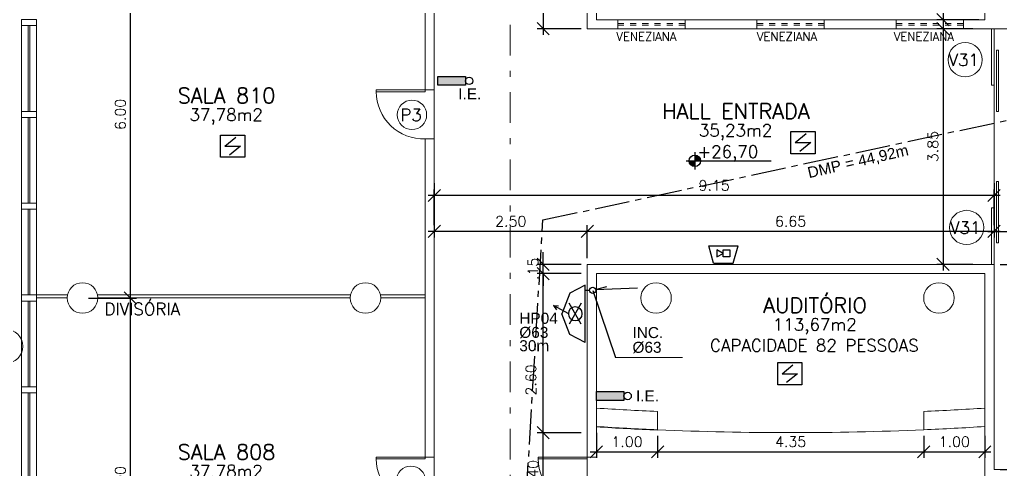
# Model space of a CAD drawing. Header units: millimetres. Extents: x 521 to 1055, y 261 to 520.
# Drawn here: x 666.22 to 682.26, y 396.45 to 403.8 of the extents above; entities that cross this region are included whole.
import ezdxf
from ezdxf.enums import TextEntityAlignment as Align

# ---------------------------------------------------------------- set-up
doc = ezdxf.new("R2010")
doc.units = ezdxf.units.MM
for name, pattern in [('CENTER2', [28.575, 19.05, -3.175, 3.175, -3.175]), ('CONTINU', [0]), ('DASHDOT', [1, 0.5, -0.25, 0, -0.25]), ('DASHDOTX2', [2, 1, -0.5, 0, -0.5]), ('DIVIDE2', [15.875, 6.35, -3.175, 0, -3.175, 0, -3.175])]:
    doc.linetypes.add(name, pattern=pattern)
doc.layers.add('0.1', color=8, linetype='Continuous', lineweight=13)
doc.layers.add('ppci', color=8, linetype='Continuous')
doc.styles.add('ROMANS', font='romans')
doc.styles.get("Standard").update_dxf_attribs({"font": 'romans.shx'})
doc.styles.add('STYLE1', font='sanss___.ttf')
doc.dimstyles.new('Fares Eng - 50', dxfattribs={"dimscale": 2, "dimtxt": 0.085, "dimasz": 0.1, "dimexe": 0.05, "dimexo": 0.05, "dimgap": 0.04, "dimtad": 1, "dimzin": 4, "dimdsep": 46, "dimtxsty": 'ROMANS', "dimblk1": 'OBLIQUE', "dimblk2": 'OBLIQUE', "dimsah": 1, "dimcen": 0.05, "dimdle": 0.05, "dimclrd": 8, "dimclre": 8, "dimclrt": 8, "dimaunit": 1, "dimadec": 0, "dimazin": 0, "dimtfac": 1, "dimtix": 1, "dimtmove": 2, "dimatfit": 0, "dimldrblk": 'OPEN90', "dimfxl": 1, "dimtolj": 1, "dimtzin": 0, "dimarcsym": 0})

# ---------------------------------------------------------------- blocks, each defined once
blk = doc.blocks.new('P80')
for points in [[(0, 0.86), (0, 0.83), (0.15, 0.83), (0.15, 0.86)], [(0, 0), (0, 0.03), (0.15, 0.03), (0.15, 0)]]:
    blk.add_lwpolyline(points)
blk.add_lwpolyline([(-0.8, 0.06), (0, 0.06), (0, 0.03), (-0.8, 0.03)], close=True)
at = {"color": 8}
blk.add_arc((-0.025, 0.056), 0.775, 88.1408, 179.6698, dxfattribs=at)
blk = doc.blocks.new('_OBLIQUE')
at = {"color": 0, "linetype": 'ByBlock'}
blk.add_line((-0.5, -0.5), (0.5, 0.5), dxfattribs=at)
blk = doc.blocks.new('*D360')
at = {"layer": '0.1', "color": 8, "linetype": 'CONTINU', "lineweight": -2, "transparency": 16777216}
for p, q in [((682.153, 401.122), (682.153, 400.234)), ((682.253, 400.334), (675.403, 400.334)), ((675.503, 399.896), (675.503, 400.434))]:
    blk.add_line(p, q, dxfattribs=at)
at = {"layer": 'DEFPOINTS', "color": 0, "linetype": 'CONTINU', "lineweight": -2, "transparency": 16777216}
for p in [(682.153, 401.222), (675.503, 400.334), (675.503, 399.796)]:
    blk.add_point(p, dxfattribs=at)
at = {"layer": '0.1', "color": 8, "linetype": 'CONTINU', "lineweight": -2, "transparency": 16777216, "xscale": 0.2, "yscale": 0.2, "zscale": 0.2, "rotation": 180}
blk.add_blockref('_OBLIQUE', (675.503, 400.334), dxfattribs=at)
at = {"layer": '0.1', "color": 8, "linetype": 'CONTINU', "lineweight": -2, "transparency": 16777216, "xscale": 0.2, "yscale": 0.2, "zscale": 0.2}
blk.add_blockref('_OBLIQUE', (682.153, 400.334), dxfattribs=at)
at = {"layer": '0.1', "color": 8, "linetype": 'CONTINU', "transparency": 16777216, "insert": (678.828, 400.499), "char_height": 0.17, "attachment_point": 5, "style": 'ROMANS'}
blk.add_mtext('\\A1;6.65', dxfattribs=at)
blk = doc.blocks.new('_Open90')
at = {"color": 0, "linetype": 'ByBlock', "lineweight": -2}
for p, q in [((0, 0), (-1, 0)), ((-0.5, 0.5), (0, 0)), ((0, 0), (-0.5, -0.5))]:
    blk.add_line(p, q, dxfattribs=at)
blk = doc.blocks.new('*D361')
at = {"layer": '0.1', "color": 8, "linetype": 'CONTINU', "lineweight": -2, "transparency": 16777216}
for p, q in [((673.003, 401.122), (673.003, 400.234)), ((675.603, 400.334), (672.903, 400.334)), ((675.503, 400.035), (675.503, 400.434))]:
    blk.add_line(p, q, dxfattribs=at)
at = {"layer": 'DEFPOINTS', "color": 0, "linetype": 'CONTINU', "lineweight": -2, "transparency": 16777216}
for p in [(673.003, 401.222), (673.003, 400.334), (675.503, 399.935)]:
    blk.add_point(p, dxfattribs=at)
at = {"layer": '0.1', "color": 8, "linetype": 'CONTINU', "lineweight": -2, "transparency": 16777216, "xscale": 0.2, "yscale": 0.2, "zscale": 0.2, "rotation": 180}
blk.add_blockref('_OBLIQUE', (673.003, 400.334), dxfattribs=at)
at = {"layer": '0.1', "color": 8, "linetype": 'CONTINU', "lineweight": -2, "transparency": 16777216, "xscale": 0.2, "yscale": 0.2, "zscale": 0.2}
blk.add_blockref('_OBLIQUE', (675.503, 400.334), dxfattribs=at)
at = {"layer": '0.1', "color": 8, "linetype": 'CONTINU', "transparency": 16777216, "insert": (674.253, 400.499), "char_height": 0.17, "attachment_point": 5, "style": 'ROMANS'}
blk.add_mtext('\\A1;2.50', dxfattribs=at)
blk = doc.blocks.new('*D362')
at = {"layer": '0.1', "color": 8, "linetype": 'CONTINU', "lineweight": -2, "transparency": 16777216}
for p, q in [((682.153, 401.122), (682.153, 400.234)), ((686.103, 401.122), (686.103, 400.234)), ((682.053, 400.334), (686.203, 400.334))]:
    blk.add_line(p, q, dxfattribs=at)
at = {"layer": 'DEFPOINTS', "color": 0, "linetype": 'CONTINU', "lineweight": -2, "transparency": 16777216}
for p in [(682.153, 401.222), (686.103, 401.222), (686.103, 400.334)]:
    blk.add_point(p, dxfattribs=at)
at = {"layer": '0.1', "color": 8, "linetype": 'CONTINU', "lineweight": -2, "transparency": 16777216, "xscale": 0.2, "yscale": 0.2, "zscale": 0.2, "rotation": 180}
blk.add_blockref('_OBLIQUE', (682.153, 400.334), dxfattribs=at)
at = {"layer": '0.1', "color": 8, "linetype": 'CONTINU', "lineweight": -2, "transparency": 16777216, "xscale": 0.2, "yscale": 0.2, "zscale": 0.2}
blk.add_blockref('_OBLIQUE', (686.103, 400.334), dxfattribs=at)
at = {"layer": '0.1', "color": 8, "linetype": 'CONTINU', "transparency": 16777216, "insert": (684.128, 400.499), "char_height": 0.17, "attachment_point": 5, "style": 'ROMANS'}
blk.add_mtext('\\A1;3.95', dxfattribs=at)
blk = doc.blocks.new('*D437')
at = {"layer": '0.1', "color": 8, "linetype": 'CONTINU', "lineweight": -2, "transparency": 16777216}
for p, q in [((681.319, 407.444), (681.319, 403.694)), ((681.903, 407.344), (681.219, 407.344)), ((681.903, 403.794), (681.219, 403.794))]:
    blk.add_line(p, q, dxfattribs=at)
at = {"layer": 'DEFPOINTS', "color": 0, "linetype": 'CONTINU', "lineweight": -2, "transparency": 16777216}
for p in [(682.003, 407.344), (681.319, 403.794), (682.003, 403.794)]:
    blk.add_point(p, dxfattribs=at)
at = {"layer": '0.1', "color": 8, "linetype": 'CONTINU', "lineweight": -2, "transparency": 16777216, "xscale": 0.2, "yscale": 0.2, "zscale": 0.2}
for p, rotation in [((681.319, 407.344), 90), ((681.319, 403.794), 270)]:
    blk.add_blockref('_OBLIQUE', p, dxfattribs=dict(at, rotation=rotation))
at = {"layer": '0.1', "color": 8, "linetype": 'CONTINU', "transparency": 16777216, "insert": (681.119, 406.022), "char_height": 0.17, "attachment_point": 5, "rotation": 90, "style": 'ROMANS'}
blk.add_mtext('\\A1;3.55', dxfattribs=at)
blk = doc.blocks.new('*D438')
at = {"layer": '0.1', "color": 8, "linetype": 'CONTINU', "lineweight": -2, "transparency": 16777216}
for p, q in [((681.319, 403.746), (681.319, 399.696)), ((681.806, 403.646), (681.219, 403.646)), ((681.806, 399.796), (681.219, 399.796))]:
    blk.add_line(p, q, dxfattribs=at)
at = {"layer": 'DEFPOINTS', "color": 0, "linetype": 'CONTINU', "lineweight": -2, "transparency": 16777216}
for p in [(681.906, 403.646), (681.319, 399.796), (681.906, 399.796)]:
    blk.add_point(p, dxfattribs=at)
at = {"layer": '0.1', "color": 8, "linetype": 'CONTINU', "lineweight": -2, "transparency": 16777216, "xscale": 0.2, "yscale": 0.2, "zscale": 0.2}
for p, rotation in [((681.319, 403.646), 90), ((681.319, 399.796), 270)]:
    blk.add_blockref('_OBLIQUE', p, dxfattribs=dict(at, rotation=rotation))
at = {"layer": '0.1', "color": 8, "linetype": 'CONTINU', "transparency": 16777216, "insert": (681.154, 401.721), "char_height": 0.17, "attachment_point": 5, "rotation": 90, "style": 'ROMANS'}
blk.add_mtext('\\A1;3.85', dxfattribs=at)
blk = doc.blocks.new('*D440')
at = {"layer": '0.1', "color": 8, "linetype": 'CONTINU', "lineweight": -2, "transparency": 16777216}
for p, q in [((673.003, 400.434), (673.003, 401.021)), ((682.153, 400.434), (682.153, 401.021)), ((682.253, 400.921), (672.903, 400.921))]:
    blk.add_line(p, q, dxfattribs=at)
at = {"layer": 'DEFPOINTS', "color": 0, "linetype": 'CONTINU', "lineweight": -2, "transparency": 16777216}
for p in [(673.003, 400.921), (673.003, 400.334), (682.153, 400.334)]:
    blk.add_point(p, dxfattribs=at)
at = {"layer": '0.1', "color": 8, "linetype": 'CONTINU', "lineweight": -2, "transparency": 16777216, "xscale": 0.2, "yscale": 0.2, "zscale": 0.2, "rotation": 180}
blk.add_blockref('_OBLIQUE', (673.003, 400.921), dxfattribs=at)
at = {"layer": '0.1', "color": 8, "linetype": 'CONTINU', "lineweight": -2, "transparency": 16777216, "xscale": 0.2, "yscale": 0.2, "zscale": 0.2}
blk.add_blockref('_OBLIQUE', (682.153, 400.921), dxfattribs=at)
at = {"layer": '0.1', "color": 8, "linetype": 'CONTINU', "transparency": 16777216, "insert": (677.578, 401.086), "char_height": 0.17, "attachment_point": 5, "style": 'ROMANS'}
blk.add_mtext('\\A1;9.15', dxfattribs=at)
blk = doc.blocks.new('ÁREA')
for p in [(0.00005, 0.00376), (0, 0)]:
    blk.add_attdef('COMPARTIMENTO', text='', height=0.0025).set_placement(p, align=Align.CENTER)
at = {"color": 1}
for p in [(-0.00005, -0.00376), (-0.0001, -0.00752)]:
    blk.add_attdef('ÁREA', text='', height=0.002, dxfattribs=at).set_placement(p, align=Align.CENTER)
blk = doc.blocks.new('*D444')
at = {"layer": '0.1', "color": 8, "linetype": 'CONTINU', "lineweight": -2, "transparency": 16777216}
for p, q in [((682.839, 399.896), (682.839, 396.346)), ((682.253, 399.796), (682.939, 399.796)), ((682.253, 396.446), (682.939, 396.446))]:
    blk.add_line(p, q, dxfattribs=at)
at = {"layer": 'DEFPOINTS', "color": 0, "linetype": 'CONTINU', "lineweight": -2, "transparency": 16777216}
for p in [(682.153, 399.796), (682.153, 396.446), (682.839, 396.446)]:
    blk.add_point(p, dxfattribs=at)
at = {"layer": '0.1', "color": 8, "linetype": 'CONTINU', "lineweight": -2, "transparency": 16777216, "xscale": 0.2, "yscale": 0.2, "zscale": 0.2}
for p, rotation in [((682.839, 399.796), 90), ((682.839, 396.446), 270)]:
    blk.add_blockref('_OBLIQUE', p, dxfattribs=dict(at, rotation=rotation))
at = {"layer": '0.1', "color": 8, "linetype": 'CONTINU', "transparency": 16777216, "insert": (682.674, 398.121), "char_height": 0.17, "attachment_point": 5, "rotation": 90, "style": 'ROMANS'}
blk.add_mtext('\\A1;3.35', dxfattribs=at)
blk = doc.blocks.new('*D446')
at = {"layer": '0.1', "color": 8, "linetype": 'CONTINU', "lineweight": -2, "transparency": 16777216}
for p, q in [((674.783, 421.846), (674.783, 403.546)), ((675.403, 421.746), (674.683, 421.746)), ((675.403, 403.646), (674.683, 403.646))]:
    blk.add_line(p, q, dxfattribs=at)
at = {"layer": 'DEFPOINTS', "color": 0, "linetype": 'CONTINU', "lineweight": -2, "transparency": 16777216}
for p in [(675.503, 421.746), (674.783, 403.646), (675.503, 403.646)]:
    blk.add_point(p, dxfattribs=at)
at = {"layer": '0.1', "color": 8, "linetype": 'CONTINU', "lineweight": -2, "transparency": 16777216, "xscale": 0.2, "yscale": 0.2, "zscale": 0.2}
for p, rotation in [((674.783, 421.746), 90), ((674.783, 403.646), 270)]:
    blk.add_blockref('_OBLIQUE', p, dxfattribs=dict(at, rotation=rotation))
at = {"layer": '0.1', "color": 8, "linetype": 'CONTINU', "transparency": 16777216, "insert": (674.618, 412.696), "char_height": 0.17, "attachment_point": 5, "rotation": 90, "style": 'ROMANS'}
blk.add_mtext('\\A1;18.10', dxfattribs=at)
blk = doc.blocks.new('*D653')
at = {"layer": '0.1', "color": 8, "linetype": 'CONTINU', "lineweight": -2, "transparency": 16777216}
for p, q in [((667.353, 399.246), (668.136, 399.246)), ((668.036, 393.146), (668.036, 399.346)), ((667.353, 393.246), (668.136, 393.246))]:
    blk.add_line(p, q, dxfattribs=at)
at = {"layer": 'DEFPOINTS', "color": 0, "linetype": 'CONTINU', "lineweight": -2, "transparency": 16777216}
for p in [(667.253, 399.246), (668.036, 399.246), (667.253, 393.246)]:
    blk.add_point(p, dxfattribs=at)
at = {"layer": '0.1', "color": 8, "linetype": 'CONTINU', "lineweight": -2, "transparency": 16777216, "xscale": 0.2, "yscale": 0.2, "zscale": 0.2}
for p, rotation in [((668.036, 399.246), 90), ((668.036, 393.246), 270)]:
    blk.add_blockref('_OBLIQUE', p, dxfattribs=dict(at, rotation=rotation))
at = {"layer": '0.1', "color": 8, "linetype": 'CONTINU', "transparency": 16777216, "insert": (667.871, 396.246), "char_height": 0.17, "attachment_point": 5, "rotation": 90, "style": 'ROMANS'}
blk.add_mtext('\\A1;6.00', dxfattribs=at)
blk = doc.blocks.new('*D654')
at = {"layer": '0.1', "color": 8, "linetype": 'CONTINU', "lineweight": -2, "transparency": 16777216}
for p, q in [((668.036, 399.146), (668.036, 405.346)), ((667.353, 405.246), (668.136, 405.246)), ((667.353, 399.246), (668.136, 399.246))]:
    blk.add_line(p, q, dxfattribs=at)
at = {"layer": 'DEFPOINTS', "color": 0, "linetype": 'CONTINU', "lineweight": -2, "transparency": 16777216}
for p in [(667.253, 405.246), (668.036, 405.246), (667.253, 399.246)]:
    blk.add_point(p, dxfattribs=at)
at = {"layer": '0.1', "color": 8, "linetype": 'CONTINU', "lineweight": -2, "transparency": 16777216, "xscale": 0.2, "yscale": 0.2, "zscale": 0.2}
for p, rotation in [((668.036, 405.246), 90), ((668.036, 399.246), 270)]:
    blk.add_blockref('_OBLIQUE', p, dxfattribs=dict(at, rotation=rotation))
at = {"layer": '0.1', "color": 8, "linetype": 'CONTINU', "transparency": 16777216, "insert": (667.871, 402.246), "char_height": 0.17, "attachment_point": 5, "rotation": 90, "style": 'ROMANS'}
blk.add_mtext('\\A1;6.00', dxfattribs=at)
blk = doc.blocks.new('*D679')
at = {"layer": '0.1', "color": 8, "linetype": 'CONTINU', "lineweight": -2, "transparency": 16777216}
for p, q in [((674.783, 399.796), (674.783, 399.996)), ((675.403, 399.796), (674.683, 399.796)), ((674.783, 399.646), (674.783, 399.796)), ((675.403, 399.646), (674.683, 399.646)), ((674.783, 399.646), (674.783, 399.446))]:
    blk.add_line(p, q, dxfattribs=at)
at = {"layer": 'DEFPOINTS', "color": 0, "linetype": 'CONTINU', "lineweight": -2, "transparency": 16777216}
for p in [(674.783, 399.796), (675.503, 399.796), (675.503, 399.646)]:
    blk.add_point(p, dxfattribs=at)
at = {"layer": '0.1', "color": 8, "linetype": 'CONTINU', "lineweight": -2, "transparency": 16777216, "xscale": 0.2, "yscale": 0.2, "zscale": 0.2}
for p, rotation in [((674.783, 399.796), 270), ((674.783, 399.646), 90)]:
    blk.add_blockref('_OBLIQUE', p, dxfattribs=dict(at, rotation=rotation))
at = {"layer": '0.1', "color": 8, "linetype": 'CONTINU', "transparency": 16777216, "insert": (674.618, 399.721), "char_height": 0.17, "attachment_point": 5, "rotation": 90, "style": 'ROMANS'}
blk.add_mtext('\\A1;.15', dxfattribs=at)
blk = doc.blocks.new('*D684')
at = {"layer": '0.1', "color": 8, "linetype": 'CONTINU', "lineweight": -2, "transparency": 16777216}
for p, q in [((674.783, 395.546), (674.783, 397.146)), ((675.403, 397.046), (674.683, 397.046)), ((675.403, 395.646), (674.683, 395.646))]:
    blk.add_line(p, q, dxfattribs=at)
at = {"layer": 'DEFPOINTS', "color": 0, "linetype": 'CONTINU', "lineweight": -2, "transparency": 16777216}
for p in [(674.783, 397.046), (675.503, 397.046), (675.503, 395.646)]:
    blk.add_point(p, dxfattribs=at)
at = {"layer": '0.1', "color": 8, "linetype": 'CONTINU', "lineweight": -2, "transparency": 16777216, "xscale": 0.2, "yscale": 0.2, "zscale": 0.2}
for p, rotation in [((674.783, 397.046), 90), ((674.783, 395.646), 270)]:
    blk.add_blockref('_OBLIQUE', p, dxfattribs=dict(at, rotation=rotation))
at = {"layer": '0.1', "color": 8, "linetype": 'CONTINU', "transparency": 16777216, "insert": (674.618, 396.346), "char_height": 0.17, "attachment_point": 5, "rotation": 90, "style": 'ROMANS'}
blk.add_mtext('\\A1;1.40', dxfattribs=at)
blk = doc.blocks.new('*D685')
at = {"layer": '0.1', "color": 8, "linetype": 'CONTINU', "lineweight": -2, "transparency": 16777216}
for p, q in [((674.783, 396.946), (674.783, 399.746)), ((675.403, 399.646), (674.683, 399.646)), ((675.403, 397.046), (674.683, 397.046))]:
    blk.add_line(p, q, dxfattribs=at)
at = {"layer": 'DEFPOINTS', "color": 0, "linetype": 'CONTINU', "lineweight": -2, "transparency": 16777216}
for p in [(674.783, 399.646), (675.503, 399.646), (675.503, 397.046)]:
    blk.add_point(p, dxfattribs=at)
at = {"layer": '0.1', "color": 8, "linetype": 'CONTINU', "lineweight": -2, "transparency": 16777216, "xscale": 0.2, "yscale": 0.2, "zscale": 0.2}
for p, rotation in [((674.783, 399.646), 90), ((674.783, 397.046), 270)]:
    blk.add_blockref('_OBLIQUE', p, dxfattribs=dict(at, rotation=rotation))
at = {"layer": '0.1', "color": 8, "linetype": 'CONTINU', "transparency": 16777216, "insert": (674.583, 397.907), "char_height": 0.17, "attachment_point": 5, "rotation": 90, "style": 'ROMANS'}
blk.add_mtext('\\A1;2.60', dxfattribs=at)
blk = doc.blocks.new('*D3204')
at = {"layer": '0.1', "color": 8, "linetype": 'CONTINU', "lineweight": -2, "transparency": 16777216}
for p, q in [((675.653, 397.046), (675.653, 396.633)), ((676.653, 396.993), (676.653, 396.633)), ((675.553, 396.733), (676.753, 396.733))]:
    blk.add_line(p, q, dxfattribs=at)
at = {"layer": 'DEFPOINTS', "color": 0, "linetype": 'CONTINU', "lineweight": -2, "transparency": 16777216}
for p in [(675.653, 397.146), (676.653, 397.093), (676.653, 396.733)]:
    blk.add_point(p, dxfattribs=at)
at = {"layer": '0.1', "color": 8, "linetype": 'CONTINU', "lineweight": -2, "transparency": 16777216, "xscale": 0.2, "yscale": 0.2, "zscale": 0.2, "rotation": 180}
blk.add_blockref('_OBLIQUE', (675.653, 396.733), dxfattribs=at)
at = {"layer": '0.1', "color": 8, "linetype": 'CONTINU', "lineweight": -2, "transparency": 16777216, "xscale": 0.2, "yscale": 0.2, "zscale": 0.2}
blk.add_blockref('_OBLIQUE', (676.653, 396.733), dxfattribs=at)
at = {"layer": '0.1', "color": 8, "linetype": 'CONTINU', "lineweight": -2, "transparency": 16777216, "insert": (676.153, 396.898), "char_height": 0.17, "attachment_point": 5, "style": 'ROMANS'}
blk.add_mtext('\\A1;1.00', dxfattribs=at)
blk = doc.blocks.new('*D3205')
at = {"layer": '0.1', "color": 8, "linetype": 'CONTINU', "lineweight": -2, "transparency": 16777216}
for p, q in [((676.653, 396.993), (676.653, 396.633)), ((681.003, 396.993), (681.003, 396.633)), ((676.553, 396.733), (681.103, 396.733))]:
    blk.add_line(p, q, dxfattribs=at)
at = {"layer": 'DEFPOINTS', "color": 0, "linetype": 'CONTINU', "lineweight": -2, "transparency": 16777216}
for p in [(676.653, 397.093), (681.003, 397.093), (681.003, 396.733)]:
    blk.add_point(p, dxfattribs=at)
at = {"layer": '0.1', "color": 8, "linetype": 'CONTINU', "lineweight": -2, "transparency": 16777216, "xscale": 0.2, "yscale": 0.2, "zscale": 0.2, "rotation": 180}
blk.add_blockref('_OBLIQUE', (676.653, 396.733), dxfattribs=at)
at = {"layer": '0.1', "color": 8, "linetype": 'CONTINU', "lineweight": -2, "transparency": 16777216, "xscale": 0.2, "yscale": 0.2, "zscale": 0.2}
blk.add_blockref('_OBLIQUE', (681.003, 396.733), dxfattribs=at)
at = {"layer": '0.1', "color": 8, "linetype": 'CONTINU', "lineweight": -2, "transparency": 16777216, "insert": (678.828, 396.898), "char_height": 0.17, "attachment_point": 5, "style": 'ROMANS'}
blk.add_mtext('\\A1;4.35', dxfattribs=at)
blk = doc.blocks.new('*D3206')
at = {"layer": '0.1', "color": 8, "linetype": 'CONTINU', "lineweight": -2, "transparency": 16777216}
for p, q in [((681.003, 396.993), (681.003, 396.633)), ((682.003, 396.993), (682.003, 396.633)), ((680.903, 396.733), (682.103, 396.733))]:
    blk.add_line(p, q, dxfattribs=at)
at = {"layer": 'DEFPOINTS', "color": 0, "linetype": 'CONTINU', "lineweight": -2, "transparency": 16777216}
for p in [(681.003, 397.093), (682.003, 397.093), (682.003, 396.733)]:
    blk.add_point(p, dxfattribs=at)
at = {"layer": '0.1', "color": 8, "linetype": 'CONTINU', "lineweight": -2, "transparency": 16777216, "xscale": 0.2, "yscale": 0.2, "zscale": 0.2, "rotation": 180}
blk.add_blockref('_OBLIQUE', (681.003, 396.733), dxfattribs=at)
at = {"layer": '0.1', "color": 8, "linetype": 'CONTINU', "lineweight": -2, "transparency": 16777216, "xscale": 0.2, "yscale": 0.2, "zscale": 0.2}
blk.add_blockref('_OBLIQUE', (682.003, 396.733), dxfattribs=at)
at = {"layer": '0.1', "color": 8, "linetype": 'CONTINU', "lineweight": -2, "transparency": 16777216, "insert": (681.503, 396.898), "char_height": 0.17, "attachment_point": 5, "style": 'ROMANS'}
blk.add_mtext('\\A1;1.00', dxfattribs=at)

msp = doc.modelspace()

# ---------------------------------------------------------------- hatches: boundary and pattern name
at = {"layer": '0.1', "linetype": 'CONTINU', "lineweight": -2}
h = msp.add_hatch(color=8, dxfattribs=at)
h.paths.add_polyline_path([(677.35564, 401.48853, 0.41421356), (677.26121, 401.58296), (677.26121, 401.48853)])
h.paths.add_polyline_path([(677.26121, 401.48853), (677.16677, 401.48853, 0.41421356), (677.26121, 401.39409)])
at = {"layer": 'ppci'}
for points in [[(673.51186, 402.72283), (673.51186, 402.86533), (673.06333, 402.86533), (673.06333, 402.72283)], [(676.1012, 397.57364), (676.1012, 397.71614), (675.65267, 397.71614), (675.65267, 397.57364)]]:
    msp.add_hatch(color=10, dxfattribs=at).paths.add_polyline_path(points)

# ---------------------------------------------------------------- linework, layer by layer
at = {"layer": '0.1', "color": 8, "linetype": 'DASHDOTX2', "ltscale": 0.5}
msp.add_line((674.24187, 424.60892), (674.24187, 371.68747), dxfattribs=at)
at = {"layer": '0.1', "color": 7}
for p, q in [((672.85267, 407.84649), (672.85267, 402.64649)), ((673.00267, 407.84649), (673.00267, 402.64649)), ((675.50267, 405.59357), (675.50267, 403.64649)), ((675.65267, 405.59357), (675.65267, 403.79357)), ((682.00267, 403.79357), (682.00267, 405.24649)), ((675.65267, 403.79357), (682.00267, 403.79357)), ((675.50267, 403.64649), (683.07267, 403.64649)), ((672.85267, 402.64649), (673.00267, 402.64649)), ((672.85267, 401.84649), (673.00267, 401.84649)), ((672.85267, 401.84649), (672.85267, 396.64649)), ((673.00267, 401.84649), (673.00267, 396.64649)), ((675.50267, 399.79649), (682.15267, 399.79649)), ((675.50267, 399.79649), (675.50267, 396.64649)), ((682.15267, 396.44649), (682.15267, 399.79649)), ((675.65267, 399.64649), (682.00267, 399.64649)), ((675.65267, 399.64649), (675.65267, 396.64649)), ((682.00267, 396.04649), (682.00267, 399.64649)), ((672.85267, 396.64649), (673.00267, 396.64649)), ((675.50267, 396.64649), (675.65267, 396.64649)), ((682.15267, 396.44649), (682.60267, 396.44649))]:
    msp.add_line(p, q, dxfattribs=at)
at = {"layer": '0.1', "color": 8, "linetype": 'DASHDOT', "ltscale": 0.4}
for p, q in [((676.00267, 403.64649), (676.00267, 403.79357)), ((677.10267, 403.64649), (677.10267, 403.79357)), ((678.27767, 403.64649), (678.27767, 403.79357)), ((679.37767, 403.79357), (679.37767, 403.64649)), ((680.55267, 403.79357), (680.55267, 403.64649)), ((681.65267, 403.64649), (681.65267, 403.79357))]:
    msp.add_line(p, q, dxfattribs=at)
at = {"layer": '0.1', "color": 8, "linetype": 'DASHDOT', "ltscale": 0.2}
for p, q in [((676.00267, 403.73357), (677.10267, 403.73357)), ((676.00267, 403.70649), (677.10267, 403.70649)), ((678.27767, 403.73357), (679.37767, 403.73357)), ((678.27767, 403.70649), (679.37767, 403.70649)), ((680.55267, 403.73357), (681.65267, 403.73357)), ((680.55267, 403.70649), (681.65267, 403.70649))]:
    msp.add_line(p, q, dxfattribs=at)
at = {"layer": '0.1', "color": 8, "linetype": 'CONTINU'}
for p, q in [((666.25267, 402.29649), (666.25267, 403.69649)), ((666.36267, 402.29649), (666.36267, 403.69649)), ((666.39267, 402.29649), (666.39267, 403.69649)), ((666.50267, 402.29649), (666.50267, 403.69649)), ((682.11267, 402.72149), (682.11267, 403.64649)), ((682.15267, 402.72149), (682.15267, 403.64649)), ((673.00267, 401.84649), (673.00267, 402.64649)), ((682.11267, 402.72149), (682.15267, 402.72149)), ((682.15267, 400.72149), (682.15267, 402.72149)), ((666.25267, 400.79649), (666.25267, 402.19649)), ((666.36267, 400.79649), (666.36267, 402.19649)), ((666.39267, 400.79649), (666.39267, 402.19649)), ((666.50267, 401.54649), (666.50267, 402.19649)), ((666.50267, 401.49649), (666.50267, 401.54649)), ((666.50267, 400.79649), (666.50267, 401.49649)), ((666.25267, 399.29649), (666.25267, 400.69649)), ((666.36267, 399.29649), (666.36267, 400.69649)), ((666.39267, 399.29649), (666.39267, 400.69649)), ((666.50267, 399.29649), (666.50267, 400.69649)), ((682.11267, 399.79649), (682.11267, 400.72149)), ((682.15267, 400.72149), (682.11267, 400.72149)), ((682.15267, 399.79649), (682.15267, 400.72149)), ((667.00772, 399.29649), (666.50267, 399.29649)), ((667.00267, 399.24649), (666.50267, 399.24649)), ((671.63272, 399.29649), (667.49762, 399.29649)), ((671.62767, 399.24649), (667.50267, 399.24649)), ((672.85267, 399.29649), (672.12262, 399.29649)), ((672.85267, 399.24649), (672.12767, 399.24649)), ((666.25267, 397.79649), (666.25267, 399.19649)), ((666.36267, 397.79649), (666.36267, 399.19649)), ((666.39267, 397.79649), (666.39267, 399.19649)), ((666.50267, 397.79649), (666.50267, 399.19649)), ((677.06303, 398.27697), (675.96267, 398.27697)), ((666.25267, 396.29649), (666.25267, 397.69649)), ((666.36267, 396.29649), (666.36267, 397.69649)), ((666.39267, 396.29649), (666.39267, 397.69649)), ((666.50267, 396.29649), (666.50267, 397.69649)), ((676.65267, 397.09339), (676.65267, 397.39339)), ((681.00267, 397.09339), (681.00267, 397.39339)), ((673.00267, 396.64649), (673.00267, 395.84649)), ((675.50267, 395.84649), (675.50267, 396.64649))]:
    msp.add_line(p, q, dxfattribs=at)
at = {"layer": '0.1', "color": 8, "linetype": 'CONTINU', "lineweight": -2}
for p, q in [((677.26121, 401.63017), (677.26121, 401.34688)), ((677.11956, 401.48853), (678.50816, 401.48853)), ((675.5924, 399.37123), (675.96267, 398.27697))]:
    msp.add_line(p, q, dxfattribs=at)
at = {"layer": '0.1', "color": 8, "linetype": 'CONTINU'}
for points in [[(666.25267, 403.79649), (666.50267, 403.79649), (666.50267, 403.69649), (666.25267, 403.69649)], [(682.22405, 403.29421), (682.22405, 402.29421), (682.19405, 402.29421), (682.19405, 403.29421)], [(666.25267, 402.29649), (666.50267, 402.29649), (666.50267, 402.19649), (666.25267, 402.19649)], [(682.22405, 400.14877), (682.22405, 401.14877), (682.19405, 401.14877), (682.19405, 400.14877)], [(666.25267, 400.79649), (666.50267, 400.79649), (666.50267, 400.69649), (666.25267, 400.69649)], [(666.25267, 399.29649), (666.50267, 399.29649), (666.50267, 399.19649), (666.25267, 399.19649)], [(666.25267, 397.79649), (666.50267, 397.79649), (666.50267, 397.69649), (666.25267, 397.69649)]]:
    msp.add_lwpolyline(points, close=True, dxfattribs=at)
at = {"layer": '0.1', "color": 8}
for centre, radius in [((681.6809, 403.13942), 0.28038), ((672.63807, 402.23913), 0.23964), ((681.70357, 400.39873), 0.28038), ((665.99522, 398.45681), 0.28038), ((672.62026, 396.2598), 0.23964)]:
    msp.add_circle(centre, radius, dxfattribs=at)
at = {"layer": '0.1', "color": 8, "linetype": 'CONTINU', "lineweight": -2}
msp.add_circle((677.26121, 401.48853), 0.09443, dxfattribs=at)
at = {"layer": '0.1', "color": 7}
for centre in [(667.25267, 399.24649), (671.87767, 399.24649), (676.62767, 399.24649), (681.25267, 399.24649)]:
    msp.add_circle(centre, 0.25, dxfattribs=at)
at = {"layer": '0.1', "color": 8, "linetype": 'CONTINU'}
for centre, start, end in [((678.82767, 447.79961), 266.39201, 267.529252), ((678.82767, 447.79961), 272.470748, 273.60799), ((678.82767, 447.49961), 272.470748, 273.60799), ((678.82767, 447.49961), 267.529252, 272.470748)]:
    msp.add_arc(centre, 50.45313, start, end, dxfattribs=at)
at = {"layer": '0.1', "color": 8, "linetype": 'CONTINU', "lineweight": -2}
msp.add_arc((678.82767, 447.49961), 50.45313, 266.39201, 267.529252, dxfattribs=at)
at = {"layer": 'ppci', "color": 10, "linetype": 'Continuous'}
for p, q in [((678.90462, 401.78702), (679.08325, 401.93333)), ((669.58115, 401.72748), (669.75978, 401.8738)), ((678.90462, 401.78702), (679.15793, 401.78702)), ((679.15793, 401.78702), (678.9793, 401.6407)), ((669.58115, 401.72748), (669.83446, 401.72748)), ((669.83446, 401.72748), (669.65583, 401.58117)), ((677.48873, 400.10068), (677.97041, 400.10068)), ((677.56901, 399.8168), (677.48873, 400.10068)), ((677.89013, 399.8168), (677.97041, 400.10068)), ((677.56901, 399.8168), (677.89013, 399.8168)), ((675.46885, 399.45814), (675.21789, 399.32744)), ((675.46885, 398.5216), (675.46885, 399.45814)), ((675.21789, 399.32744), (675.08653, 398.98987)), ((675.19967, 398.98987), (674.95002, 399.1228)), ((674.95002, 399.1228), (675.03538, 399.11982)), ((674.95002, 399.1228), (675.00015, 399.05364)), ((675.40594, 398.8194), (675.20904, 399.16045)), ((675.40573, 399.15996), (675.20916, 398.8195)), ((675.21789, 398.65229), (675.08653, 398.98987)), ((675.46885, 398.5216), (675.21789, 398.65229)), ((678.68791, 398.0095), (678.86654, 398.15581)), ((678.68791, 398.0095), (678.94122, 398.0095)), ((678.94122, 398.0095), (678.76259, 397.86318))]:
    msp.add_line(p, q, dxfattribs=at)
at = {"layer": 'ppci', "color": 10}
for p, q in [((677.72382, 399.97592), (677.62253, 400.03228)), ((677.62253, 400.03228), (677.62253, 399.91956)), ((677.62253, 399.91956), (677.72382, 399.97592)), ((675.6406, 399.38453), (675.8261, 399.43572)), ((675.6406, 399.38453), (676.32445, 399.415))]:
    msp.add_line(p, q, dxfattribs=at)
at = {"layer": 'ppci', "color": 12, "linetype": 'DIVIDE2', "ltscale": 0.03}
msp.add_line((675.5424, 399.37123), (675.46885, 399.37123), dxfattribs=at)
at = {"layer": 'ppci', "color": 10, "linetype": 'CENTER2', "lineweight": -2, "ltscale": 0.03}
msp.add_lwpolyline([(666.50267, 374.49649), (668.80058, 379.06479), (673.50987, 379.45558), (674.77861, 400.52147), (683.44369, 402.38245), (683.96106, 404.43977), (686.54336, 404.66988), (686.71384, 405.09649)], dxfattribs=at)
at = {"layer": 'ppci', "color": 10}
for points in [[(673.06333, 402.72283), (673.06333, 402.86533), (673.51186, 402.86533), (673.51186, 402.72283)], [(677.83661, 399.91956), (677.72382, 399.91956), (677.72382, 400.03228), (677.83661, 400.03228)], [(675.65267, 397.57364), (675.65267, 397.71614), (676.1012, 397.71614), (676.1012, 397.57364)]]:
    msp.add_lwpolyline(points, close=True, dxfattribs=at)
at = {"layer": 'ppci', "color": 10, "linetype": 'Continuous'}
for points in [[(678.83338, 401.96923), (679.22917, 401.96923), (679.22917, 401.60481), (678.83338, 401.60481)], [(669.50991, 401.90969), (669.9057, 401.90969), (669.9057, 401.54528), (669.50991, 401.54528)], [(678.61667, 398.19171), (679.01247, 398.19171), (679.01247, 397.82729), (678.61667, 397.82729)]]:
    msp.add_lwpolyline(points, close=True, dxfattribs=at)
at = {"layer": 'ppci', "color": 10}
for centre, radius in [((673.57303, 402.79408), 0.06117), ((675.5924, 399.37123), 0.05), ((676.16238, 397.64489), 0.06117)]:
    msp.add_circle(centre, radius, dxfattribs=at)
at = {"layer": 'ppci', "color": 10, "linetype": 'Continuous'}
msp.add_ellipse((675.30752, 398.98987), major_axis=(0, -0.1189), ratio=0.90709532, dxfattribs=at)

# ---------------------------------------------------------------- block references
at = {"layer": '0.1', "color": 8}
ref = msp.add_blockref('ÁREA', (669.60691, 402.42894), dxfattribs=dict(at, xscale=133.3333333333333, yscale=133.3333333333333, zscale=133.3333333333333))
ref.add_attrib('COMPARTIMENTO', 'SALA 810', dxfattribs={"layer": '0', "color": 3, "height": 0.25}).set_placement((669.60691, 402.42894), align=Align.CENTER)
ref.add_attrib('ÁREA', '37,78m2', dxfattribs={"layer": '0', "color": 1, "height": 0.2}).set_placement((669.60027, 402.14098), align=Align.CENTER)
at = {"layer": '0.1', "color": 8, "xscale": -1, "rotation": 180}
for p in [(672.85267, 402.67649), (672.85267, 396.67649), (675.50267, 396.67649)]:
    msp.add_blockref('P80', p, dxfattribs=at)
at = {"layer": '0.1', "color": 8}
ref = msp.add_blockref('ÁREA', (677.93403, 402.17299), dxfattribs=dict(at, xscale=133.3333333333333, yscale=133.3333333333333, zscale=133.3333333333333))
ref.add_attrib('COMPARTIMENTO', 'HALL ENTRADA', dxfattribs={"layer": '0', "color": 3, "height": 0.25}).set_placement((677.93403, 402.17299), align=Align.CENTER)
ref.add_attrib('ÁREA', '35,23m2', dxfattribs={"layer": '0', "color": 1, "height": 0.2}).set_placement((677.9274, 401.88504), align=Align.CENTER)
ref = msp.add_blockref('ÁREA', (679.22828, 399.00177), dxfattribs=dict(at, xscale=133.3333333333333, yscale=133.3333333333333, zscale=133.3333333333333))
ref.add_attrib('COMPARTIMENTO', 'AUDITÓRIO', dxfattribs={"layer": '0', "color": 3, "height": 0.25}).set_placement((679.22828, 399.00177), align=Align.CENTER)
ref.add_attrib('ÁREA', '113,67m2', dxfattribs={"layer": '0', "color": 1, "height": 0.2}).set_placement((679.22164, 398.71382), align=Align.CENTER)
ref.add_attrib('ÁREA', 'CAPACIDADE 82 PESSOAS', dxfattribs={"layer": '0', "color": 1, "height": 0.2}).set_placement((679.21501, 398.37203), align=Align.CENTER)
ref = msp.add_blockref('ÁREA', (669.60691, 396.60506), dxfattribs=dict(at, xscale=133.3333333333333, yscale=133.3333333333333, zscale=133.3333333333333))
ref.add_attrib('COMPARTIMENTO', 'SALA 808', dxfattribs={"layer": '0', "color": 3, "height": 0.25}).set_placement((669.60691, 396.60506), align=Align.CENTER)
ref.add_attrib('ÁREA', '37,78m2', dxfattribs={"layer": '0', "color": 1, "height": 0.2}).set_placement((669.60027, 396.31711), align=Align.CENTER)

# ---------------------------------------------------------------- texts
for s, height, p in [('VENEZIANA', 0.14, (675.97872, 403.44743)), ('VENEZIANA', 0.14, (678.27677, 403.44743)), ('VENEZIANA', 0.14, (680.51412, 403.44743)), ('V31', 0.2, (681.41011, 403.03791)), ('P3', 0.2, (672.44746, 402.13762)), ('+26,70', 0.2, (677.30505, 401.53755)), ('V31', 0.2, (681.43278, 400.29722)), ('DIVISÓRIA', 0.2, (667.61167, 398.9651))]:
    msp.add_text(s, height=height, dxfattribs=at).set_placement(p)
at = {"layer": 'ppci', "color": 10, "style": 'STYLE1'}
for s, p in [('I.E.', (673.39497, 402.49249)), ('HP04', (674.39279, 398.82531)), ('Ø63', (674.39279, 398.59503)), ('INC.', (676.24246, 398.5917)), ('30m', (674.39279, 398.37658)), ('Ø63', (676.24246, 398.35091)), ('I.E.', (676.29999, 397.55624))]:
    msp.add_text(s, height=0.18, dxfattribs=at).set_placement(p)
msp.add_text('DMP = 44,92m', height=0.18, rotation=13.003899, dxfattribs=at).set_placement((679.12804, 401.20374))

# ---------------------------------------------------------------- dimensions: what is measured, and where the dimension line sits
at = {"layer": '0.1', "color": 8, "linetype": 'CONTINU'}
for base, p1, p2, picture, middle in [((674.7827, 403.64649), (675.50267, 421.74649), (675.50267, 403.64649), '*D446', (674.6177, 412.69649)), ((668.03555, 405.24649), (667.25267, 399.24649), (667.25267, 405.24649), '*D654', (667.87055, 402.24649)), ((681.31875, 399.79649), (681.90578, 403.64649), (681.90578, 399.79649), '*D438', (681.15375, 401.72149)), ((674.7827, 399.79649), (675.50267, 399.64649), (675.50267, 399.79649), '*D679', (674.6177, 399.72149)), ((682.83929, 396.44649), (682.15267, 399.79649), (682.15267, 396.44649), '*D444', (682.67429, 398.12149)), ((668.03555, 399.24649), (667.25267, 393.24649), (667.25267, 399.24649), '*D653', (667.87055, 396.24649)), ((674.7827, 397.04649), (675.50267, 395.64649), (675.50267, 397.04649), '*D684', (674.6177, 396.34649))]:
    dim = msp.add_linear_dim(base=base, p1=p1, p2=p2, angle=90, dimstyle='Fares Eng - 50', dxfattribs=at)
    dim.commit()
    dim.dimension.update_dxf_attribs({"geometry": picture, "text_midpoint": middle})
for base, p1, p2, picture, middle in [((681.31875, 403.79357), (682.00267, 407.34357), (682.00267, 403.79357), '*D437', (681.11875, 406.02242)), ((674.7827, 399.64649), (675.50267, 397.04649), (675.50267, 399.64649), '*D685', (674.5827, 397.90717))]:
    dim = msp.add_linear_dim(base=base, p1=p1, p2=p2, angle=90, dimstyle='Fares Eng - 50', dxfattribs=at)
    dim.commit()
    dim.dimension.update_dxf_attribs({"geometry": picture, "text_midpoint": middle, "dimtype": 160})
for base, p1, p2, picture, middle in [((673.00267, 400.33443), (675.50267, 399.93472), (673.00267, 401.22239), '*D361', (674.25267, 400.49943)), ((673.00267, 400.92149), (682.15267, 400.33443), (673.00267, 400.33443), '*D440', (677.57767, 401.08649)), ((675.50267, 400.33443), (682.15267, 401.22239), (675.50267, 399.79649), '*D360', (678.82767, 400.49943)), ((686.10267, 400.33443), (682.15267, 401.22239), (686.10267, 401.22239), '*D362', (684.12767, 400.49943))]:
    dim = msp.add_linear_dim(base=base, p1=p1, p2=p2, dimstyle='Fares Eng - 50', dxfattribs=at)
    dim.commit()
    dim.dimension.update_dxf_attribs({"geometry": picture, "text_midpoint": middle})
at = {"layer": '0.1', "color": 8, "linetype": 'CONTINU', "lineweight": -2}
for base, p1, p2, picture, middle in [((676.65267, 396.7331), (675.65267, 397.14649), (676.65267, 397.09339), '*D3204', (676.15267, 396.8981)), ((681.00267, 396.7331), (676.65267, 397.09339), (681.00267, 397.09339), '*D3205', (678.82767, 396.8981)), ((682.00267, 396.7331), (681.00267, 397.09339), (682.00267, 397.09339), '*D3206', (681.50267, 396.8981))]:
    dim = msp.add_linear_dim(base=base, p1=p1, p2=p2, dimstyle='Fares Eng - 50', dxfattribs=at)
    dim.commit()
    dim.dimension.update_dxf_attribs({"geometry": picture, "text_midpoint": middle})

doc.saveas('drawing.dxf')
